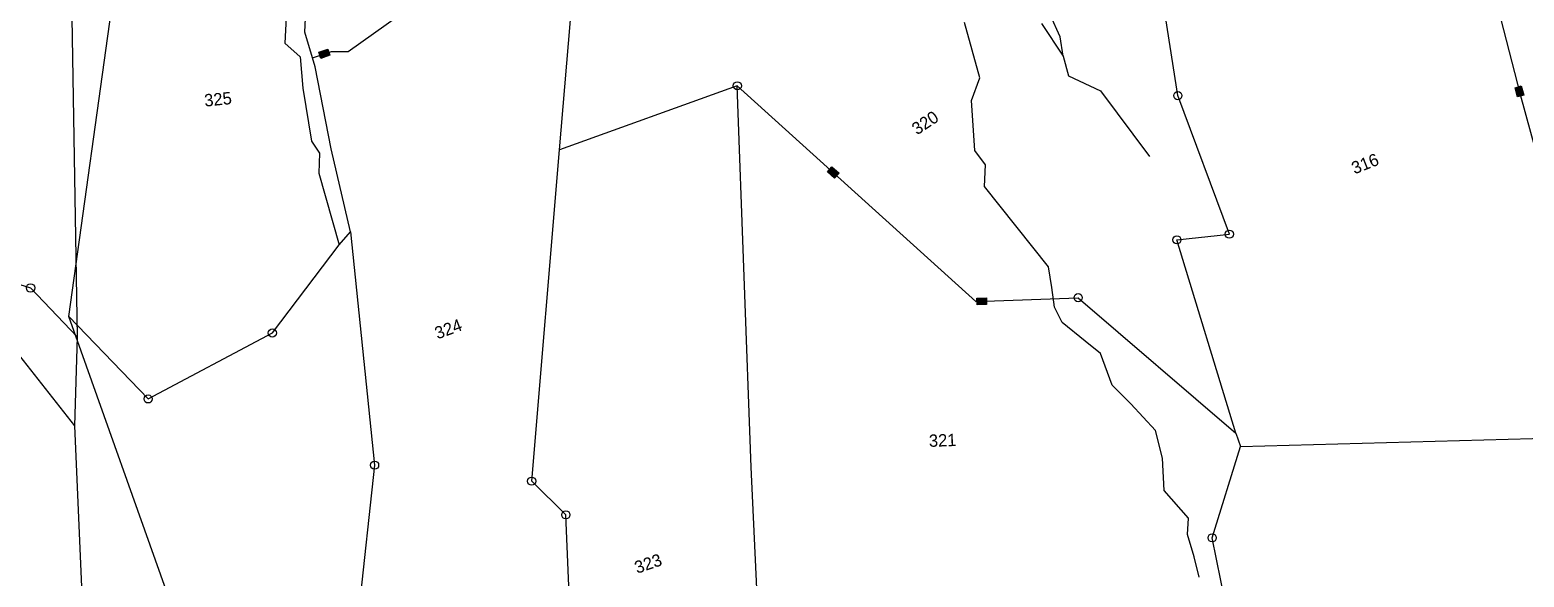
# Model space of a CAD drawing. Header units: metres. Extents: x 315549 to 321517, y 1890879 to 1895671.
# Drawn here: x 318445 to 319519, y 1891971 to 1892364 of the extents above; entities that cross this region are included whole.
import ezdxf

# ---------------------------------------------------------------- set-up
doc = ezdxf.new("R2010")
doc.units = ezdxf.units.M
doc.header["$MEASUREMENT"] = 0
for name, color, linetype in [('LINE_WATER', 4, 'Continuous'), ('OFF', 1, 'Continuous'), ('POLY_PARCEL', 6, 'Continuous'), ('POLY_WATER', 4, 'Continuous'), ('TEXT_PARCEL', 7, 'Continuous')]:
    doc.layers.add(name, color=color, linetype=linetype)
doc.styles.add('TEXT_MAP', font='')
doc.styles.get('TEXT_MAP').set_extended_font_data('Kruti Dev 050')

msp = doc.modelspace()

# ---------------------------------------------------------------- hatches: boundary and pattern name
for points in [[(318660.7, 1892346), (318659.2, 1892350.5), (318652.7, 1892348.3), (318654.2, 1892343.8)], [(319513.8, 1892316.1), (319518.4, 1892317.3), (319516.6, 1892324), (319512.1, 1892322.7)], [(319023.3, 1892257.7), (319026.5, 1892261.2), (319021.4, 1892265.8), (319018.2, 1892262.3)], [(319132.5, 1892167), (319132.3, 1892171.7), (319125.5, 1892171.4), (319125.6, 1892166.7)]]:
    msp.add_hatch(color=256).paths.add_polyline_path(points)

# ---------------------------------------------------------------- linework, layer by layer
for p, q in [((318652.7, 1892348.3), (318659.2, 1892350.5)), ((318654.2, 1892343.8), (318652.7, 1892348.3)), ((318659.2, 1892350.5), (318660.7, 1892346)), ((318660.7, 1892346), (318654.2, 1892343.8)), ((319512.1, 1892322.7), (319516.6, 1892324)), ((319513.8, 1892316.1), (319512.1, 1892322.7)), ((319518.4, 1892317.3), (319513.8, 1892316.1)), ((319516.6, 1892324), (319518.4, 1892317.3)), ((319018.2, 1892262.3), (319021.4, 1892265.8)), ((319023.3, 1892257.7), (319018.2, 1892262.3)), ((319021.4, 1892265.8), (319026.5, 1892261.2)), ((319026.5, 1892261.2), (319023.3, 1892257.7)), ((319125.5, 1892171.4), (319132.3, 1892171.7)), ((319125.6, 1892166.7), (319125.5, 1892171.4)), ((319132.5, 1892167), (319125.6, 1892166.7)), ((319132.3, 1892171.7), (319132.5, 1892167))]:
    msp.add_line(p, q)
for centre, radius in [((318953.4, 1892324.1), 2.93), ((319269.9, 1892317), 2.93), ((319306.9, 1892217.5), 2.93), ((319269.2, 1892213.4), 2.93), ((318445.7, 1892178.8), 3.07), ((319198.3, 1892171.8), 2.93), ((318619.4, 1892146.5), 2.93), ((318530.1, 1892099.1), 2.93), ((318692.8, 1892051.5), 2.93), ((318805.7, 1892040), 2.93), ((318830.2, 1892015.8), 2.93), ((319294.5, 1891999.3), 2.93)]:
    msp.add_circle(centre, radius)
at = {"layer": 'LINE_WATER'}
for p, q in [((319127.7, 1892329.9), (319116.6, 1892369.5)), ((319187.5, 1892345.3), (319191.3, 1892331.2)), ((319121.6, 1892313.6), (319127.7, 1892329.9)), ((319191.3, 1892331.2), (319214.3, 1892320.4)), ((319214.3, 1892320.4), (319249.6, 1892273.3)), ((319124.1, 1892277.5), (319121.6, 1892313.6)), ((319131.8, 1892267.4), (319124.1, 1892277.5)), ((319130.9, 1892251.8), (319131.8, 1892267.4)), ((319177, 1892194.1), (319130.9, 1892251.8)), ((319179.4, 1892179.1), (319177, 1892194.1)), ((319181.2, 1892165), (319179.4, 1892179.1)), ((319186.7, 1892153.9), (319181.2, 1892165)), ((319203.4, 1892140.7), (319186.7, 1892153.9)), ((319214.3, 1892131.7), (319203.4, 1892140.7)), ((319222.7, 1892108.9), (319214.3, 1892131.7)), ((319236.1, 1892095.5), (319222.7, 1892108.9)), ((319253.9, 1892076.4), (319236.1, 1892095.5)), ((319258.9, 1892056.6), (319253.9, 1892076.4)), ((319260.1, 1892033.4), (319258.9, 1892056.6)), ((319277.6, 1892013.5), (319260.1, 1892033.4)), ((319276.8, 1892001.7), (319277.6, 1892013.5)), ((319281.6, 1891985.6), (319276.8, 1892001.7)), ((319285.1, 1891971), (319281.6, 1891985.6))]:
    msp.add_line(p, q, dxfattribs=at)
at = {"layer": 'OFF'}
for p, q in [((318473.2, 1892158.4), (318513.6, 1892449.9)), ((318474.2, 1892432.1), (318479.2, 1892143.7)), ((318563.8, 1891903.5), (318473.2, 1892158.4)), ((318479.2, 1892143.7), (318477.3, 1892079.7)), ((318477.3, 1892079.7), (318486.7, 1891859.7))]:
    msp.add_line(p, q, dxfattribs=at)
at = {"layer": 'POLY_PARCEL'}
for p, q in [((319475.7, 1892472.8), (319515.8, 1892317.8)), ((318673.8, 1892348.8), (318759.2, 1892409.5)), ((319269.9, 1892317), (319257.2, 1892398.6)), ((318825.7, 1892278.1), (318834.7, 1892385.6)), ((318648.2, 1892344.3), (318661.8, 1892348.8)), ((318661.8, 1892348.8), (318673.8, 1892348.8)), ((318953.4, 1892324.1), (318825.7, 1892278.1)), ((318953.4, 1892324.1), (319124.7, 1892169)), ((318963.4, 1892050), (318953.4, 1892324.1)), ((319306.9, 1892217.5), (319269.9, 1892317)), ((319515.8, 1892317.8), (319582.9, 1892072.2)), ((318805.7, 1892040), (318825.7, 1892278.1)), ((318619.4, 1892146.5), (318667.3, 1892209.7)), ((318675.4, 1892219.1), (318692.8, 1892051.5)), ((319269.2, 1892213.4), (319306.9, 1892217.5)), ((319311.5, 1892074.6), (319269.2, 1892213.4)), ((318384, 1892198.3), (318445.7, 1892178.8)), ((318384, 1892198.3), (318477.3, 1892079.7)), ((318445.7, 1892178.8), (318479.2, 1892143.7)), ((319124.7, 1892169), (319198.3, 1892171.8)), ((319198.3, 1892171.8), (319311.5, 1892074.6)), ((318473.2, 1892158.4), (318530.1, 1892099.1)), ((318530.1, 1892099.1), (318619.4, 1892146.5)), ((319311.5, 1892074.6), (319314.9, 1892064.8)), ((319314.9, 1892064.8), (319582.9, 1892072.2)), ((319294.5, 1891999.3), (319314.9, 1892064.8)), ((318692.8, 1892051.5), (318670.7, 1891848.7)), ((318973.7, 1891824.3), (318963.4, 1892050)), ((318830.2, 1892015.8), (318805.7, 1892040)), ((318838.9, 1891810), (318830.2, 1892015.8)), ((319303.8, 1891953.2), (319294.5, 1891999.3))]:
    msp.add_line(p, q, dxfattribs=at)
at = {"layer": 'POLY_WATER'}
for p, q in [((318631.1, 1892410.5), (318628.3, 1892354.8)), ((318642.6, 1892362.6), (318645, 1892412.4)), ((319185.3, 1892359.2), (319178.4, 1892374.5)), ((318648.2, 1892344.3), (318642.6, 1892362.6)), ((319172, 1892368.9), (319187.5, 1892345.3)), ((319187.5, 1892345.3), (319185.3, 1892359.2)), ((318628.3, 1892354.8), (318639.3, 1892344.8)), ((318639.3, 1892344.8), (318641.3, 1892322.3)), ((318650.2, 1892337.8), (318648.2, 1892344.3)), ((318661.7, 1892278.7), (318650.2, 1892337.8)), ((318641.3, 1892322.3), (318647.5, 1892284.4)), ((318647.5, 1892284.4), (318653.2, 1892275.6)), ((318653.2, 1892275.6), (318652.7, 1892261.3)), ((318675.4, 1892219.1), (318661.7, 1892278.7)), ((318652.7, 1892261.3), (318667.3, 1892209.7)), ((318667.3, 1892209.7), (318675.4, 1892219.1))]:
    msp.add_line(p, q, dxfattribs=at)

# ---------------------------------------------------------------- texts
at = {"layer": 'TEXT_PARCEL', "style": 'TEXT_MAP'}
for s, rotation, p in [('325', 5.6386, (318570.9, 1892309.1)), ('320', 33.4964, (319082.5, 1892288.4)), ('316', 21.5547, (319396.8, 1892260.4)), ('324', 20.3374, (318738, 1892141.8)), ('321', 1.9302, (319091.2, 1892064.6)), ('323', 19.0069, (318881.4, 1891973.4))]:
    msp.add_text(s, height=8.86, rotation=rotation, dxfattribs=at).set_placement(p)

doc.saveas('drawing.dxf')
